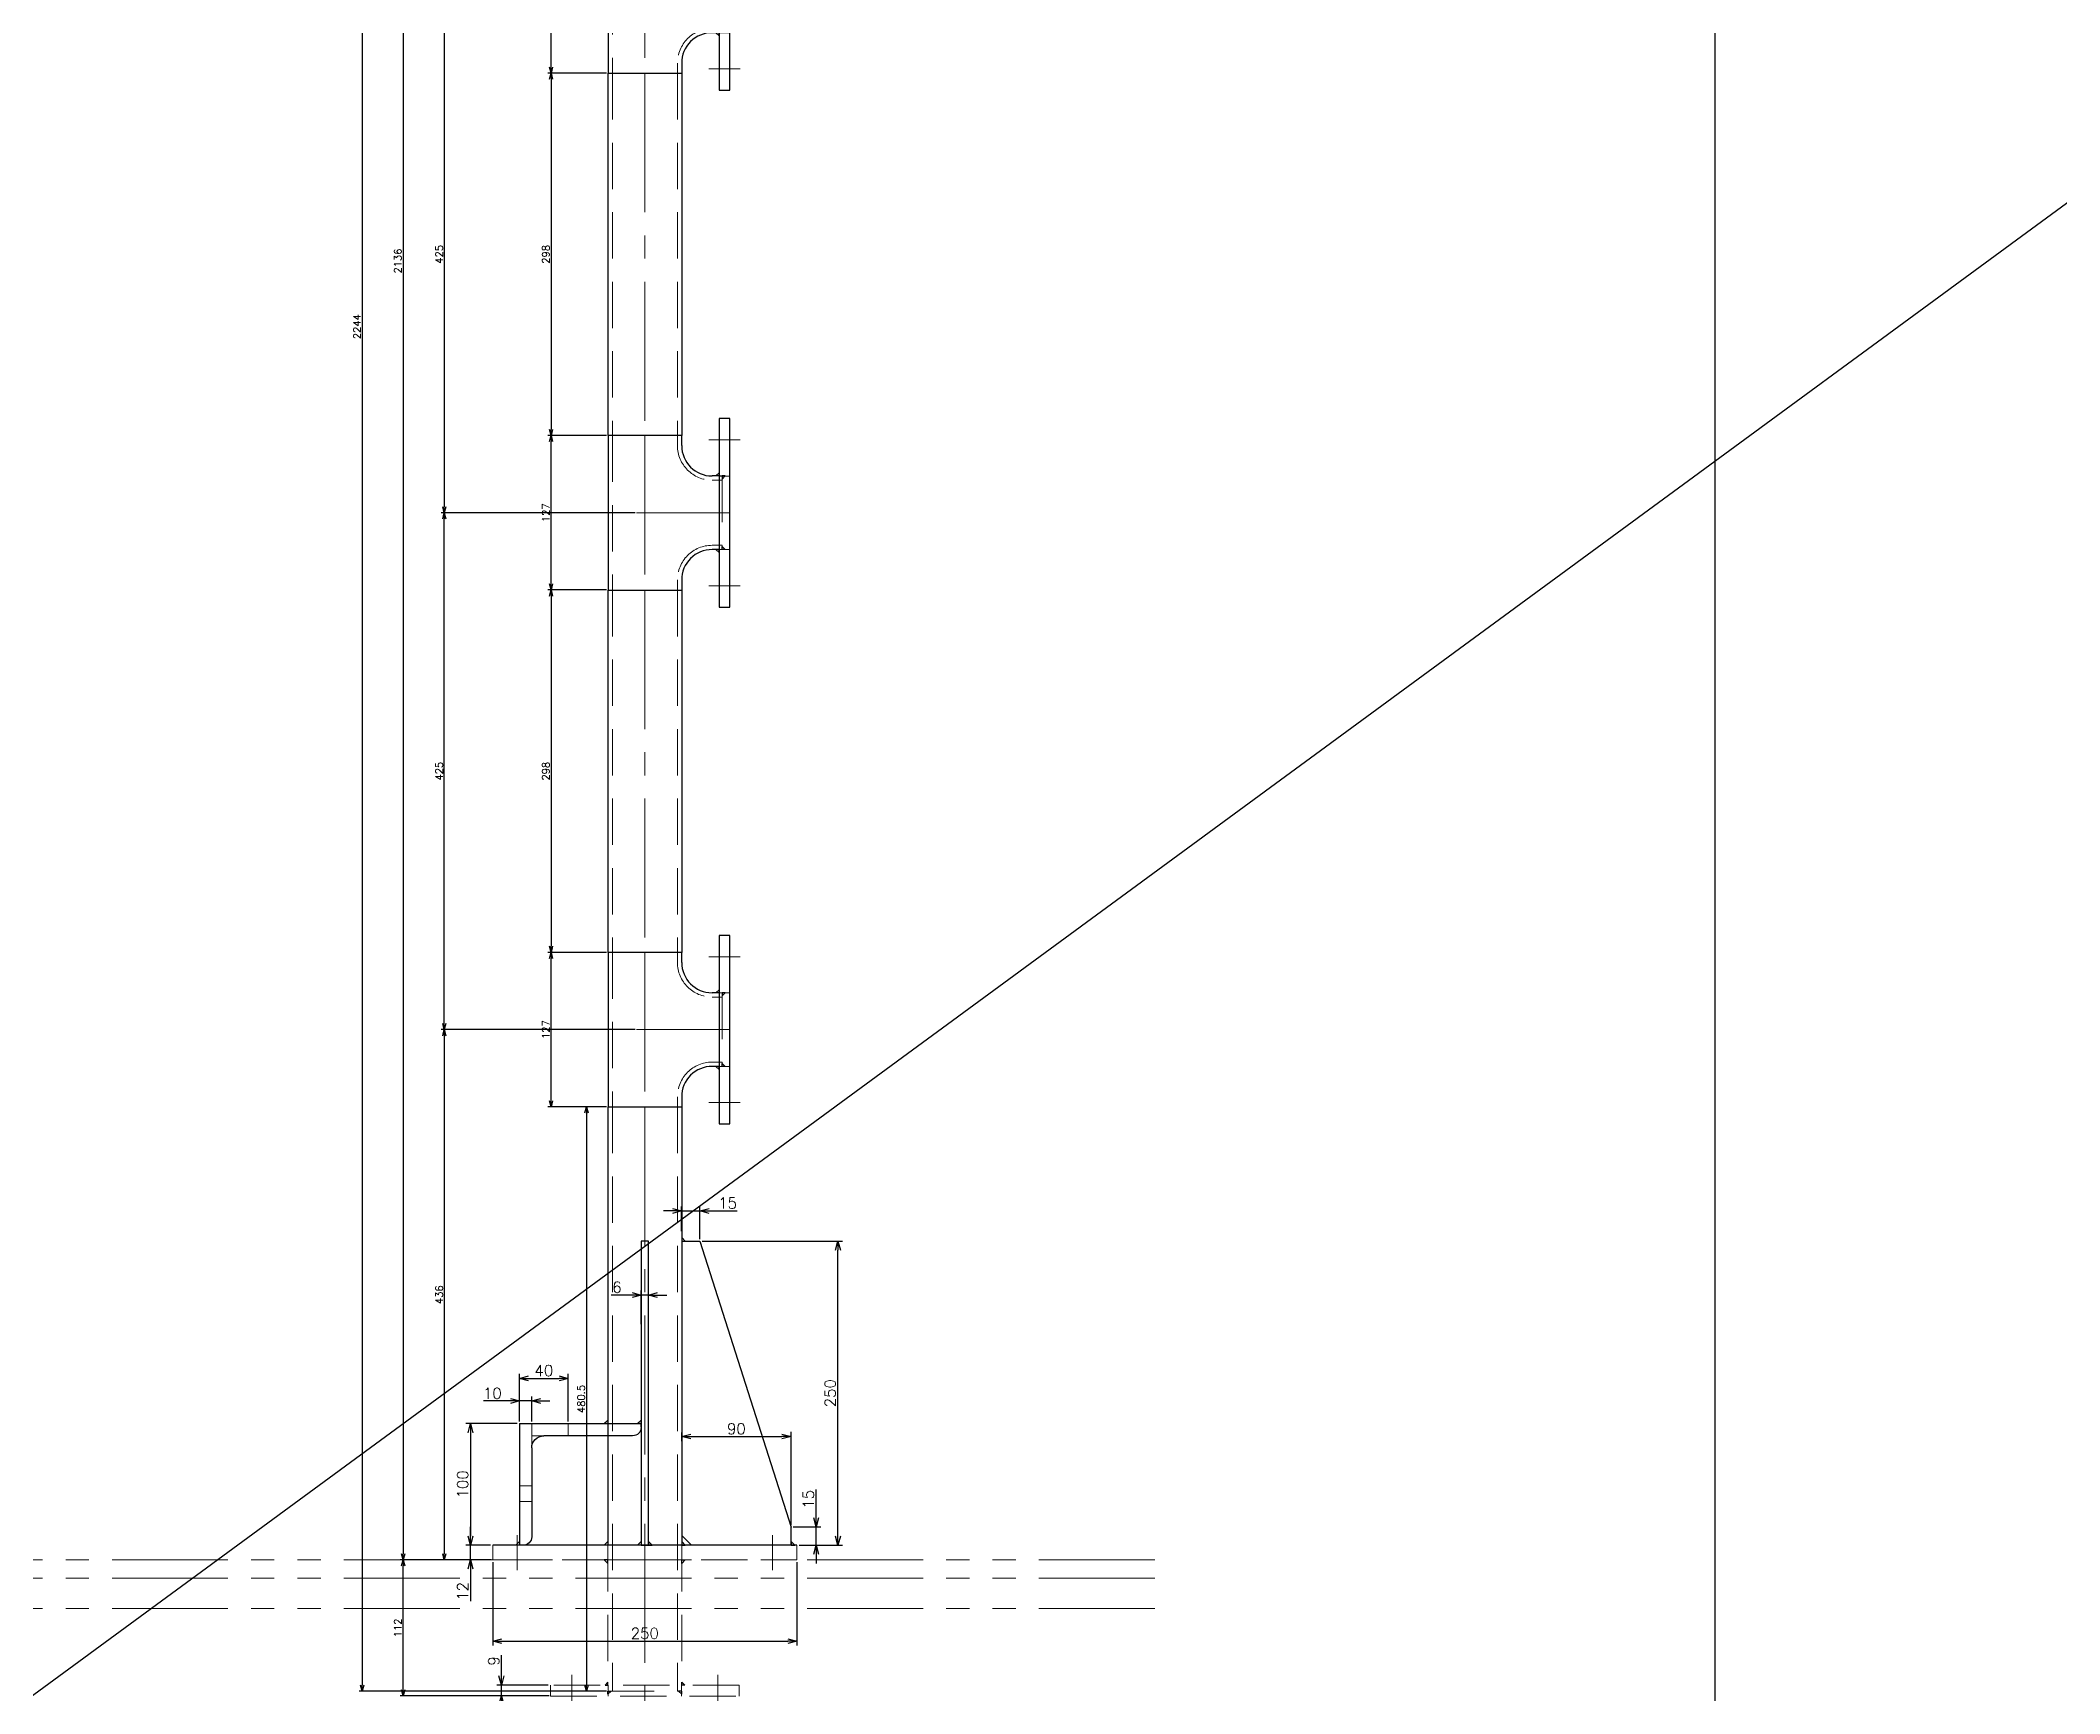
# Model space of a CAD drawing. Header units: millimetres. Extents: x -16130 to 36813, y -8099 to 27484.
# Drawn here: x 5919 to 7579, y 18462 to 19821 of the extents above; entities that cross this region are included whole.
import ezdxf

# ---------------------------------------------------------------- set-up
doc = ezdxf.new("R2010")
doc.units = ezdxf.units.MM
doc.header["$LTSCALE"] = 6
doc.header["$PDMODE"] = 99
doc.header["$PDSIZE"] = 1
for name, pattern in [('CENTER2', [28.575, 19.05, -3.175, 3.175, -3.175]), ('HIDDEN', [9.525, 6.35, -3.175]), ('PHANTOM2', [31.75, 15.875, -3.175, 3.175, -3.175, 3.175, -3.175])]:
    doc.linetypes.add(name, pattern=pattern)
for name, color, linetype, lineweight in [('04_HIDDEN', 2, 'HIDDEN', 13), ('05_CENTER', 4, 'CENTER2', 13), ('06_PHANTOM', 2, 'PHANTOM2', 13), ('08_DIM', 3, 'Continuous', 13)]:
    doc.layers.add(name, color=color, linetype=linetype, lineweight=lineweight)
doc.layers.add('10_DRAFT', color=8, linetype='Continuous', lineweight=0, plot=False)
doc.styles.add('KSS_TXT', font='txt.shx', dxfattribs={"bigfont": 'extfont2.shx'})
doc.dimstyles.new('KSS_DIM', dxfattribs={"dimtxt": 3, "dimasz": 2.5, "dimexe": 1.25, "dimexo": 0.625, "dimtad": 1, "dimdsep": 46, "dimtxsty": 'KSS_TXT', "dimblk": 'OPEN30', "dimcen": 0, "dimazin": 2, "dimtfac": 0.75, "dimtmove": 0, "dimatfit": 3, "dimldrblk": 'OPEN30', "dimfxl": 1, "dimtolj": 1, "dimarcsym": 0})

# ---------------------------------------------------------------- blocks, each defined once
blk = doc.blocks.new('A$C26503DA7_1_1')
at = {"color": 0}
for p, q in [((-93.8, 60), (-93.8, 55.3)), ((-33.3, 60), (-33.3, 55.3)), ((-127, 30.3), (-127, -30.2)), ((-118.8, 30.3), (-127, 30.3)), ((-8.3, 30.3), (0, 30.3)), ((0, -30.2), (0, 30.3)), ((-127, -30.2), (0, -30.2))]:
    blk.add_line(p, q, dxfattribs=at)
for centre, start, end in [((-118.8, 55.3), 270, 0), ((-8.3, 55.3), 180, 270)]:
    blk.add_arc(centre, 25, start, end, dxfattribs=at)
at = {"layer": '04_HIDDEN'}
for p, q in [((-93.8, 63.5), (-33.3, 63.5)), ((-90.3, 63.5), (-90.3, 55.3)), ((-36.8, 63.5), (-36.8, 55.3)), ((-118.8, 26.8), (-127, 26.8)), ((-8.3, 26.8), (0, 26.8)), ((-127, -26.7), (0, -26.7))]:
    blk.add_line(p, q, dxfattribs=at)
for centre, start, end in [((-118.8, 55.3), 270, 0), ((-8.3, 55.3), 180, 270)]:
    blk.add_arc(centre, 28.5, start, end, dxfattribs=at)
at = {"layer": '05_CENTER'}
for p, q in [((-63.5, 63.5), (-63.5, -6.8)), ((-127, 0), (0, 0))]:
    blk.add_line(p, q, dxfattribs=at)
at = {"layer": '10_DRAFT'}
for p, q in [((-93.8, 60), (-93.8, 63.5)), ((-33.3, 60), (-33.3, 63.5))]:
    blk.add_line(p, q, dxfattribs=at)
blk = doc.blocks.new('A$C321C7B51_1_1')
at = {"color": 0}
blk.add_lwpolyline([(10, 77.5), (1, 77.5), (1, -77.5), (10, -77.5)], close=True, dxfattribs=at)
at = {"layer": '04_HIDDEN'}
for p, q in [((10, 30.2), (1, 30.2)), ((10, -30.2), (1, -30.2))]:
    blk.add_line(p, q, dxfattribs=at)
at = {"layer": '05_CENTER'}
for p, q in [((-7.5, 60), (18.3, 60)), ((10, 0), (1, 0)), ((-7.5, -60), (18.3, -60))]:
    blk.add_line(p, q, dxfattribs=at)
blk = doc.blocks.new('A$C064419DC_1_1')
at = {"color": 0}
for p, q in [((0, 30.2), (0, -30.2)), ((-20.5, -50.8), (-81.1, -50.8))]:
    blk.add_line(p, q, dxfattribs=at)
for radius in [81, 20.5]:
    blk.add_arc((0, -50.8), radius, 90, 180, dxfattribs=at)
at = {"layer": '04_HIDDEN'}
for radius in [77.5, 24]:
    blk.add_arc((0, -50.8), radius, 90, 180, dxfattribs=at)
at = {"layer": '05_CENTER'}
blk.add_arc((0, -50.8), 50.8, 90, 180, dxfattribs=at)
blk = doc.blocks.new('A$C2B834F33_1_1')
at = {"color": 0}
for p, q in [((0, 0), (-100, 0)), ((-100, -3), (-100, 0)), ((0, 0), (0, -100)), ((-93, -10), (-20, -10)), ((-10, -20), (-10, -93)), ((-3, -100), (0, -100))]:
    blk.add_line(p, q, dxfattribs=at)
for centre, radius, start, end in [((-93, -3), 7, 180, 270), ((-20, -20), 10, 0, 90), ((-3, -93), 7, 180, 270)]:
    blk.add_arc(centre, radius, start, end, dxfattribs=at)
blk = doc.blocks.new('A$C73CF5400_1_1')
at = {"color": 0}
blk.add_lwpolyline([(-7, 0), (7, 0), (7, -20), (-7, -20)], close=True, dxfattribs=at)
at = {"layer": '04_HIDDEN'}
for p, q in [((-5.5, 3.7), (-5.5, 0.2)), ((-4.9, 0), (-4.9, -20)), ((-4.3, 0), (-4.3, -20)), ((4.3, 0), (4.3, -20)), ((4.9, 0), (4.9, -20)), ((5.5, 3.7), (5.5, 0.2))]:
    blk.add_line(p, q, dxfattribs=at)
at = {"layer": '05_CENTER'}
blk.add_line((0, -21.6), (0, 4.4), dxfattribs=at)
blk = doc.blocks.new('A$C211D4FE4_1_1')
for p, q in [((-19.2, 76.3), (-10, 76.3)), ((-10, 15.8), (-19.2, 15.8))]:
    blk.add_line(p, q)
at = {"color": 0}
for p, q in [((-100.3, -4.8), (-100.3, -315.5)), ((-39.7, -4.8), (-39.7, -315.5)), ((-100.3, -442.5), (-100.3, -740.5)), ((-39.7, -442.5), (-39.7, -740.5)), ((-100.3, -867.5), (-100.3, -1165.5)), ((-39.7, -867.5), (-39.7, -1165.5)), ((-100.3, -1292.5), (-100.3, -1590.5)), ((-39.7, -1292.5), (-39.7, -1590.5)), ((-100.3, -1717.5), (-100.3, -2078)), ((-39.7, -1717.5), (-39.7, -2078)), ((-39.7, -1828), (-24.7, -1828)), ((-24.7, -1828), (50.3, -2063)), ((-31.7, -2078), (-39.7, -2070)), ((50.3, -2078), (50.3, -2063)), ((55, -2078), (-195, -2078))]:
    blk.add_line(p, q, dxfattribs=at)
at = {"color": 3}
for points in [[(-9, 76.3), (-11.5, 76.3), (-11.5, 76.3), (-9, 78.8)], [(-6.5, 76.3), (-6.5, 73.8), (-6.5, 73.8), (-4, 76.3)], [(-6.5, 15.8), (-6.5, 18.3), (-6.5, 18.3), (-4, 15.8)], [(-9, 15.8), (-11.5, 15.8), (-11.5, 15.8), (-9, 13.3)], [(-9, -348.7), (-11.5, -348.7), (-11.5, -348.7), (-9, -346.2)], [(-6.5, -348.7), (-6.5, -351.2), (-6.5, -351.2), (-4, -348.7)], [(-9, -409.2), (-11.5, -409.2), (-11.5, -409.2), (-9, -411.7)], [(-6.5, -409.2), (-6.5, -406.7), (-6.5, -406.7), (-4, -409.2)], [(-9, -773.7), (-11.5, -773.7), (-11.5, -773.7), (-9, -771.2)], [(-6.5, -773.7), (-6.5, -776.2), (-6.5, -776.2), (-4, -773.7)], [(-9, -834.2), (-11.5, -834.2), (-11.5, -834.2), (-9, -836.7)], [(-6.5, -834.2), (-6.5, -831.7), (-6.5, -831.7), (-4, -834.2)], [(-9, -1198.7), (-11.5, -1198.7), (-11.5, -1198.7), (-9, -1196.2)], [(-6.5, -1198.7), (-6.5, -1201.2), (-6.5, -1201.2), (-4, -1198.7)], [(-9, -1259.2), (-11.5, -1259.2), (-11.5, -1259.2), (-9, -1261.7)], [(-6.5, -1259.2), (-6.5, -1256.7), (-6.5, -1256.7), (-4, -1259.2)], [(-9, -1623.7), (-11.5, -1623.7), (-11.5, -1623.7), (-9, -1621.2)], [(-6.5, -1623.7), (-6.5, -1626.2), (-6.5, -1626.2), (-4, -1623.7)], [(-9, -1684.2), (-11.5, -1684.2), (-11.5, -1684.2), (-9, -1686.7)], [(-6.5, -1684.2), (-6.5, -1681.7), (-6.5, -1681.7), (-4, -1684.2)], [(-39.7, -1828), (-36.7, -1828), (-36.7, -1828), (-39.7, -1825)], [(-100.3, -1978), (-103.3, -1978), (-103.3, -1978), (-100.3, -1975)], [(-73, -1978), (-76, -1978), (-76, -1978), (-73, -1975)], [(-173, -2078), (-176, -2078), (-176, -2078), (-173, -2075)], [(-100.3, -2078), (-103.3, -2078), (-103.3, -2078), (-100.3, -2075)], [(-73, -2078), (-76, -2078), (-76, -2078), (-73, -2075)], [(-67, -2078), (-64, -2078), (-64, -2078), (-67, -2075)], [(-39.7, -2078), (-36.7, -2078), (-36.7, -2078), (-39.7, -2075)], [(50.3, -2078), (53.3, -2078), (53.3, -2078), (50.3, -2075)], [(-100.3, -2090), (-103.3, -2090), (-103.3, -2090), (-100.3, -2093)], [(-39.7, -2090), (-36.7, -2090), (-36.7, -2090), (-39.7, -2093)], [(-100.3, -2193), (-100.3, -2190.5), (-100.3, -2190.5), (-102.7, -2193)], [(-39.7, -2193), (-39.7, -2190.5), (-39.7, -2190.5), (-37.2, -2193)], [(-100.3, -2198), (-97.7, -2198), (-97.7, -2198), (-100.3, -2200.5)], [(-39.7, -2198), (-42.2, -2198), (-42.2, -2198), (-39.7, -2200.5)]]:
    blk.add_lwpolyline(points, close=True, dxfattribs=at)
at = {"color": 0}
blk.add_lwpolyline([(-73, -2078), (-67, -2078), (-67, -1828), (-73, -1828)], close=True, dxfattribs=at)
at = {"color": 3}
for centre, start, end in [((-71.7, 55.5), 65.35, 100.3512), ((-79.5, 47.7), 169.6488, 204.65)]:
    blk.add_arc(centre, 2.61, start, end, dxfattribs=at)
at = {"layer": '04_HIDDEN'}
for p, q in [((-19.2, 72.8), (-6.5, 72.8)), ((-6.5, 76.3), (-6.5, 15.8)), ((-19.2, 19.3), (-6.5, 19.3)), ((-96.7, -4.8), (-96.7, -315.5)), ((-43.2, -4.8), (-43.2, -315.5)), ((-96.7, -442.5), (-96.7, -740.5)), ((-43.2, -442.5), (-43.2, -740.5)), ((-96.7, -867.5), (-96.7, -1165.5)), ((-43.2, -867.5), (-43.2, -1165.5)), ((-96.7, -1292.5), (-96.7, -1590.5)), ((-43.2, -1292.5), (-43.2, -1590.5)), ((-96.7, -1717.5), (-96.7, -2198)), ((-43.2, -1717.5), (-43.2, -2198)), ((-163, -1978), (-163, -1998)), ((-153, -1988), (-163, -1988)), ((-133, -1978), (-133, -1988)), ((-173, -2042), (-163, -2042)), ((-195, -2078), (-195, -2090)), ((-195, -2090), (55, -2090)), ((-100.3, -2078), (-100.3, -2192)), ((-39.7, -2078), (-39.7, -2192)), ((55, -2090), (55, -2078)), ((-100.3, -2198), (-39.7, -2198))]:
    blk.add_line(p, q, dxfattribs=at)
at = {"layer": '05_CENTER'}
for p, q in [((-19.2, 46), (-6.5, 46)), ((-70, -4.8), (-70, -315.5)), ((-70, -442.5), (-70, -740.5)), ((-70, -867.5), (-70, -1165.5)), ((-70, -1292.5), (-70, -1590.5)), ((-70, -1717.5), (-70, -2216.3)), ((-175, -2098.5), (-175, -2069.7)), ((35, -2098.5), (35, -2069.7)), ((-70, -2078), (-70, -2090))]:
    blk.add_line(p, q, dxfattribs=at)
at = {"layer": '10_DRAFT'}
blk.add_line((-173, -2029), (-163, -2029), dxfattribs=at)
for name, p in [('A$C321C7B51_1_1', (-10, 46)), ('A$C064419DC_1_1', (-19.2, 46)), ('A$C321C7B51_1_1', (-10, -379)), ('A$C321C7B51_1_1', (-10, -804)), ('A$C321C7B51_1_1', (-10, -1229)), ('A$C321C7B51_1_1', (-10, -1654))]:
    blk.add_blockref(name, p)
for name, p, rotation in [('A$C73CF5400_1_1', (-76.5, 52.5), 225), ('A$C26503DA7_1_1', (-70, -442.5), 270), ('A$C26503DA7_1_1', (-70, -867.5), 270), ('A$C26503DA7_1_1', (-70, -1292.5), 270), ('A$C26503DA7_1_1', (-70, -1717.5), 270)]:
    blk.add_blockref(name, p, dxfattribs=dict(rotation=rotation))
at = {"xscale": -1}
blk.add_blockref('A$C2B834F33_1_1', (-173, -1978), dxfattribs=at)
at = {"layer": '04_HIDDEN', "rotation": 270}
blk.add_blockref('A$C321C7B51_1_1', (-70, -2192), dxfattribs=at)
blk = doc.blocks.new('_Open30')
at = {"color": 0, "linetype": 'ByBlock', "lineweight": -2}
for p, q in [((-1, 0.27), (0, 0)), ((0, 0), (-1, -0.27)), ((0, 0), (-1, 0))]:
    blk.add_line(p, q, dxfattribs=at)
blk = doc.blocks.new('*D1145')
at = {"layer": '08_DIM', "color": 0, "lineweight": -2, "transparency": 16777216}
for p, q in [((6407.5, 19857.7), (6248.2, 19857.7)), ((6250.7, 19852.7), (6250.7, 19437.7)), ((6407.5, 19432.7), (6248.2, 19432.7))]:
    blk.add_line(p, q, dxfattribs=at)
at = {"layer": 'Defpoints', "color": 0, "transparency": 16777216}
for p in [(6408.7, 19857.7), (6250.7, 19432.7), (6408.7, 19432.7)]:
    blk.add_point(p, dxfattribs=at)
at = {"layer": '08_DIM', "color": 0, "lineweight": -2, "transparency": 16777216, "xscale": 5, "yscale": 5, "zscale": 5}
for p, rotation in [((6250.7, 19857.7), 90), ((6250.7, 19432.7), 270)]:
    blk.add_blockref('_Open30', p, dxfattribs=dict(at, rotation=rotation))
at = {"layer": '08_DIM', "color": 0, "transparency": 16777216, "insert": (6246.5, 19645.2), "char_height": 6, "attachment_point": 5, "rotation": 90, "style": 'KSS_TXT'}
blk.add_mtext('\\A1;425', dxfattribs=at)
blk = doc.blocks.new('*D1146')
at = {"layer": '08_DIM', "color": 0, "lineweight": -2, "transparency": 16777216}
for p, q in [((6407.5, 19007.7), (6248.2, 19007.7)), ((6250.7, 19002.7), (6250.7, 18576.7)), ((6256.1, 18571.7), (6248.2, 18571.7))]:
    blk.add_line(p, q, dxfattribs=at)
at = {"layer": 'Defpoints', "color": 0, "transparency": 16777216}
for p in [(6408.7, 19007.7), (6250.7, 18571.7), (6257.4, 18571.7)]:
    blk.add_point(p, dxfattribs=at)
at = {"layer": '08_DIM', "color": 0, "lineweight": -2, "transparency": 16777216, "xscale": 5, "yscale": 5, "zscale": 5}
for p, rotation in [((6250.7, 19007.7), 90), ((6250.7, 18571.7), 270)]:
    blk.add_blockref('_Open30', p, dxfattribs=dict(at, rotation=rotation))
at = {"layer": '08_DIM', "color": 0, "transparency": 16777216, "insert": (6246.5, 18789.7), "char_height": 6, "attachment_point": 5, "rotation": 90, "style": 'KSS_TXT'}
blk.add_mtext('\\A1;436', dxfattribs=at)
blk = doc.blocks.new('*D1147')
at = {"layer": '08_DIM', "color": 0, "lineweight": -2, "transparency": 16777216}
for p, q in [((6407.5, 19432.7), (6248.2, 19432.7)), ((6250.7, 19012.7), (6250.7, 19427.7)), ((6407.5, 19007.7), (6248.2, 19007.7))]:
    blk.add_line(p, q, dxfattribs=at)
at = {"layer": 'Defpoints', "color": 0, "transparency": 16777216}
for p in [(6250.7, 19432.7), (6408.7, 19432.7), (6408.7, 19007.7)]:
    blk.add_point(p, dxfattribs=at)
at = {"layer": '08_DIM', "color": 0, "lineweight": -2, "transparency": 16777216, "xscale": 5, "yscale": 5, "zscale": 5}
for p, rotation in [((6250.7, 19432.7), 90), ((6250.7, 19007.7), 270)]:
    blk.add_blockref('_Open30', p, dxfattribs=dict(at, rotation=rotation))
at = {"layer": '08_DIM', "color": 0, "transparency": 16777216, "insert": (6246.5, 19220.2), "char_height": 6, "attachment_point": 5, "rotation": 90, "style": 'KSS_TXT'}
blk.add_mtext('\\A1;425', dxfattribs=at)
blk = doc.blocks.new('*D1542')
at = {"layer": '08_DIM', "color": 0, "lineweight": -2, "transparency": 16777216}
for p, q in [((6465.1, 20707.7), (6214.3, 20707.7)), ((6216.8, 20702.7), (6216.8, 18576.7)), ((6256.1, 18571.7), (6214.3, 18571.7))]:
    blk.add_line(p, q, dxfattribs=at)
at = {"layer": 'Defpoints', "color": 0, "transparency": 16777216}
for p in [(6466.3, 20707.7), (6216.8, 18571.7), (6257.4, 18571.7)]:
    blk.add_point(p, dxfattribs=at)
at = {"layer": '08_DIM', "color": 0, "lineweight": -2, "transparency": 16777216, "xscale": 5, "yscale": 5, "zscale": 5}
for p, rotation in [((6216.8, 20707.7), 90), ((6216.8, 18571.7), 270)]:
    blk.add_blockref('_Open30', p, dxfattribs=dict(at, rotation=rotation))
at = {"layer": '08_DIM', "color": 0, "transparency": 16777216, "insert": (6212.5, 19639.7), "char_height": 6, "attachment_point": 5, "rotation": 90, "style": 'KSS_TXT'}
blk.add_mtext('\\A1;2136', dxfattribs=at)
blk = doc.blocks.new('*D1889')
at = {"layer": '08_DIM', "color": 0, "lineweight": -2, "transparency": 16777216}
for p, q in [((6289.3, 18571.7), (6214.3, 18571.7)), ((6216.8, 18464.7), (6216.8, 18566.7)), ((6336.8, 18459.7), (6214.3, 18459.7))]:
    blk.add_line(p, q, dxfattribs=at)
at = {"layer": 'Defpoints', "color": 0, "transparency": 16777216}
for p in [(6216.8, 18571.7), (6290.5, 18571.7), (6338, 18459.7)]:
    blk.add_point(p, dxfattribs=at)
at = {"layer": '08_DIM', "color": 0, "lineweight": -2, "transparency": 16777216, "xscale": 5, "yscale": 5, "zscale": 5}
for p, rotation in [((6216.8, 18571.7), 90), ((6216.8, 18459.7), 270)]:
    blk.add_blockref('_Open30', p, dxfattribs=dict(at, rotation=rotation))
at = {"layer": '08_DIM', "color": 0, "transparency": 16777216, "insert": (6212.5, 18515.7), "char_height": 6, "attachment_point": 5, "rotation": 90, "style": 'KSS_TXT'}
blk.add_mtext('\\A1;112', dxfattribs=at)
blk = doc.blocks.new('*D1954')
at = {"layer": '08_DIM', "color": 0, "lineweight": -2, "transparency": 16777216}
for p, q in [((6384, 19921.2), (6335.9, 19921.2)), ((6338.4, 19799.2), (6338.4, 19916.2)), ((6384, 19794.2), (6335.9, 19794.2))]:
    blk.add_line(p, q, dxfattribs=at)
at = {"layer": 'Defpoints', "color": 0, "transparency": 16777216}
for p in [(6338.4, 19921.2), (6385.3, 19921.2), (6385.3, 19794.2)]:
    blk.add_point(p, dxfattribs=at)
at = {"layer": '08_DIM', "color": 0, "lineweight": -2, "transparency": 16777216, "xscale": 5, "yscale": 5, "zscale": 5}
for p, rotation in [((6338.4, 19921.2), 90), ((6338.4, 19794.2), 270)]:
    blk.add_blockref('_Open30', p, dxfattribs=dict(at, rotation=rotation))
at = {"layer": '08_DIM', "color": 0, "transparency": 16777216, "insert": (6334.2, 19857.7), "char_height": 6, "attachment_point": 5, "rotation": 90, "style": 'KSS_TXT'}
blk.add_mtext('\\A1;127', dxfattribs=at)
blk = doc.blocks.new('*D1955')
at = {"layer": '08_DIM', "color": 0, "lineweight": -2, "transparency": 16777216}
for p, q in [((6384, 19794.2), (6335.9, 19794.2)), ((6338.4, 19789.2), (6338.4, 19501.2)), ((6384, 19496.2), (6335.9, 19496.2))]:
    blk.add_line(p, q, dxfattribs=at)
at = {"layer": 'Defpoints', "color": 0, "transparency": 16777216}
for p in [(6385.3, 19794.2), (6338.4, 19496.2), (6385.3, 19496.2)]:
    blk.add_point(p, dxfattribs=at)
at = {"layer": '08_DIM', "color": 0, "lineweight": -2, "transparency": 16777216, "xscale": 5, "yscale": 5, "zscale": 5}
for p, rotation in [((6338.4, 19794.2), 90), ((6338.4, 19496.2), 270)]:
    blk.add_blockref('_Open30', p, dxfattribs=dict(at, rotation=rotation))
at = {"layer": '08_DIM', "color": 0, "transparency": 16777216, "insert": (6334.2, 19645.2), "char_height": 6, "attachment_point": 5, "rotation": 90, "style": 'KSS_TXT'}
blk.add_mtext('\\A1;298', dxfattribs=at)
blk = doc.blocks.new('*D1956')
at = {"layer": '08_DIM', "color": 0, "lineweight": -2, "transparency": 16777216}
for p, q in [((6384, 19496.2), (6335.9, 19496.2)), ((6338.4, 19374.2), (6338.4, 19491.2)), ((6384, 19369.2), (6335.9, 19369.2))]:
    blk.add_line(p, q, dxfattribs=at)
at = {"layer": 'Defpoints', "color": 0, "transparency": 16777216}
for p in [(6338.4, 19496.2), (6385.3, 19496.2), (6385.3, 19369.2)]:
    blk.add_point(p, dxfattribs=at)
at = {"layer": '08_DIM', "color": 0, "lineweight": -2, "transparency": 16777216, "xscale": 5, "yscale": 5, "zscale": 5}
for p, rotation in [((6338.4, 19496.2), 90), ((6338.4, 19369.2), 270)]:
    blk.add_blockref('_Open30', p, dxfattribs=dict(at, rotation=rotation))
at = {"layer": '08_DIM', "color": 0, "transparency": 16777216, "insert": (6334.2, 19432.7), "char_height": 6, "attachment_point": 5, "rotation": 90, "style": 'KSS_TXT'}
blk.add_mtext('\\A1;127', dxfattribs=at)
blk = doc.blocks.new('*D1957')
at = {"layer": '08_DIM', "color": 0, "lineweight": -2, "transparency": 16777216}
for p, q in [((6384, 19369.2), (6335.9, 19369.2)), ((6338.4, 19364.2), (6338.4, 19076.2)), ((6384, 19071.2), (6335.9, 19071.2))]:
    blk.add_line(p, q, dxfattribs=at)
at = {"layer": 'Defpoints', "color": 0, "transparency": 16777216}
for p in [(6385.3, 19369.2), (6338.4, 19071.2), (6385.3, 19071.2)]:
    blk.add_point(p, dxfattribs=at)
at = {"layer": '08_DIM', "color": 0, "lineweight": -2, "transparency": 16777216, "xscale": 5, "yscale": 5, "zscale": 5}
for p, rotation in [((6338.4, 19369.2), 90), ((6338.4, 19071.2), 270)]:
    blk.add_blockref('_Open30', p, dxfattribs=dict(at, rotation=rotation))
at = {"layer": '08_DIM', "color": 0, "transparency": 16777216, "insert": (6334.2, 19220.2), "char_height": 6, "attachment_point": 5, "rotation": 90, "style": 'KSS_TXT'}
blk.add_mtext('\\A1;298', dxfattribs=at)
blk = doc.blocks.new('*D1958')
at = {"layer": '08_DIM', "color": 0, "lineweight": -2, "transparency": 16777216}
for p, q in [((6384, 19071.2), (6335.9, 19071.2)), ((6338.4, 18949.2), (6338.4, 19066.2)), ((6384, 18944.2), (6335.9, 18944.2))]:
    blk.add_line(p, q, dxfattribs=at)
at = {"layer": 'Defpoints', "color": 0, "transparency": 16777216}
for p in [(6338.4, 19071.2), (6385.3, 19071.2), (6385.3, 18944.2)]:
    blk.add_point(p, dxfattribs=at)
at = {"layer": '08_DIM', "color": 0, "lineweight": -2, "transparency": 16777216, "xscale": 5, "yscale": 5, "zscale": 5}
for p, rotation in [((6338.4, 19071.2), 90), ((6338.4, 18944.2), 270)]:
    blk.add_blockref('_Open30', p, dxfattribs=dict(at, rotation=rotation))
at = {"layer": '08_DIM', "color": 0, "transparency": 16777216, "insert": (6334.2, 19007.7), "char_height": 6, "attachment_point": 5, "rotation": 90, "style": 'KSS_TXT'}
blk.add_mtext('\\A1;127', dxfattribs=at)
blk = doc.blocks.new('*D1959')
at = {"layer": '08_DIM', "color": 0, "lineweight": -2, "transparency": 16777216}
for p, q in [((6384, 18944.2), (6365, 18944.2)), ((6367.5, 18939.2), (6367.5, 18468.7)), ((6384, 18463.7), (6365, 18463.7))]:
    blk.add_line(p, q, dxfattribs=at)
at = {"layer": 'Defpoints', "color": 0, "transparency": 16777216}
for p in [(6385.3, 18944.2), (6367.5, 18463.7), (6385.3, 18463.7)]:
    blk.add_point(p, dxfattribs=at)
at = {"layer": '08_DIM', "color": 0, "lineweight": -2, "transparency": 16777216, "xscale": 5, "yscale": 5, "zscale": 5}
for p, rotation in [((6367.5, 18944.2), 90), ((6367.5, 18463.7), 270)]:
    blk.add_blockref('_Open30', p, dxfattribs=dict(at, rotation=rotation))
at = {"layer": '08_DIM', "color": 0, "transparency": 16777216, "insert": (6363.2, 18703.9), "char_height": 6, "attachment_point": 5, "rotation": 90, "style": 'KSS_TXT'}
blk.add_mtext('\\A1;480.5', dxfattribs=at)
blk = doc.blocks.new('*D2081')
at = {"layer": '08_DIM', "color": 0, "lineweight": -2, "transparency": 16777216}
for p, q in [((6412.5, 18765.5), (6412.5, 18793.2)), ((6418.5, 18765.5), (6418.5, 18793.2)), ((6405, 18789.4), (6387.8, 18789.4)), ((6418.5, 18789.4), (6412.5, 18789.4)), ((6426, 18789.4), (6433.5, 18789.4))]:
    blk.add_line(p, q, dxfattribs=at)
at = {"layer": 'Defpoints', "color": 0, "transparency": 16777216}
for p in [(6412.5, 18789.4), (6412.5, 18763.7), (6418.5, 18763.7)]:
    blk.add_point(p, dxfattribs=at)
at = {"layer": '08_DIM', "color": 0, "lineweight": -2, "transparency": 16777216, "xscale": 7.5, "yscale": 7.5, "zscale": 7.5}
blk.add_blockref('_Open30', (6412.5, 18789.4), dxfattribs=at)
at = {"layer": '08_DIM', "color": 0, "lineweight": -2, "transparency": 16777216, "xscale": 7.5, "yscale": 7.5, "zscale": 7.5, "rotation": 180}
blk.add_blockref('_Open30', (6418.5, 18789.4), dxfattribs=at)
at = {"layer": '08_DIM', "color": 0, "transparency": 16777216, "insert": (6392.6, 18795.8), "char_height": 9, "attachment_point": 5, "style": 'KSS_TXT'}
blk.add_mtext('\\A1;6', dxfattribs=at)
blk = doc.blocks.new('*D2082')
at = {"layer": '08_DIM', "color": 0, "lineweight": -2, "transparency": 16777216}
for p, q in [((6438.3, 18858.6), (6430.8, 18858.6)), ((6445.8, 18842), (6445.8, 18862.3)), ((6445.8, 18858.6), (6460.8, 18858.6)), ((6460.8, 18835.5), (6460.8, 18862.3)), ((6468.3, 18858.6), (6491.5, 18858.6))]:
    blk.add_line(p, q, dxfattribs=at)
at = {"layer": 'Defpoints', "color": 0, "transparency": 16777216}
for p in [(6460.8, 18858.6), (6445.8, 18840.1), (6460.8, 18833.7)]:
    blk.add_point(p, dxfattribs=at)
at = {"layer": '08_DIM', "color": 0, "lineweight": -2, "transparency": 16777216, "xscale": 7.5, "yscale": 7.5, "zscale": 7.5}
blk.add_blockref('_Open30', (6445.8, 18858.6), dxfattribs=at)
at = {"layer": '08_DIM', "color": 0, "lineweight": -2, "transparency": 16777216, "xscale": 7.5, "yscale": 7.5, "zscale": 7.5, "rotation": 180}
blk.add_blockref('_Open30', (6460.8, 18858.6), dxfattribs=at)
at = {"layer": '08_DIM', "color": 0, "transparency": 16777216, "insert": (6483.6, 18865), "char_height": 9, "attachment_point": 5, "style": 'KSS_TXT'}
blk.add_mtext('\\A1;15', dxfattribs=at)
blk = doc.blocks.new('*D2083')
at = {"layer": '08_DIM', "color": 0, "lineweight": -2, "transparency": 16777216}
for p, q in [((6445.8, 18676.5), (6445.8, 18669.3)), ((6535.8, 18600.5), (6535.8, 18676.8)), ((6453.3, 18673.1), (6528.3, 18673.1))]:
    blk.add_line(p, q, dxfattribs=at)
at = {"layer": 'Defpoints', "color": 0, "transparency": 16777216}
for p in [(6445.8, 18678.4), (6535.8, 18673.1), (6535.8, 18598.7)]:
    blk.add_point(p, dxfattribs=at)
at = {"layer": '08_DIM', "color": 0, "lineweight": -2, "transparency": 16777216, "xscale": 7.5, "yscale": 7.5, "zscale": 7.5, "rotation": 180}
blk.add_blockref('_Open30', (6445.8, 18673.1), dxfattribs=at)
at = {"layer": '08_DIM', "color": 0, "lineweight": -2, "transparency": 16777216, "xscale": 7.5, "yscale": 7.5, "zscale": 7.5}
blk.add_blockref('_Open30', (6535.8, 18673.1), dxfattribs=at)
at = {"layer": '08_DIM', "color": 0, "transparency": 16777216, "insert": (6490.8, 18679.4), "char_height": 9, "attachment_point": 5, "style": 'KSS_TXT'}
blk.add_mtext('\\A1;90', dxfattribs=at)
blk = doc.blocks.new('*D2084')
at = {"layer": '08_DIM', "color": 0, "lineweight": -2, "transparency": 16777216}
for p, q in [((6290.5, 18569.8), (6290.5, 18501.1)), ((6540.5, 18569.8), (6540.5, 18501.1)), ((6298, 18504.8), (6533, 18504.8))]:
    blk.add_line(p, q, dxfattribs=at)
at = {"layer": 'Defpoints', "color": 0, "transparency": 16777216}
for p in [(6290.5, 18571.7), (6540.5, 18571.7), (6540.5, 18504.8)]:
    blk.add_point(p, dxfattribs=at)
at = {"layer": '08_DIM', "color": 0, "lineweight": -2, "transparency": 16777216, "xscale": 7.5, "yscale": 7.5, "zscale": 7.5, "rotation": 180}
blk.add_blockref('_Open30', (6290.5, 18504.8), dxfattribs=at)
at = {"layer": '08_DIM', "color": 0, "lineweight": -2, "transparency": 16777216, "xscale": 7.5, "yscale": 7.5, "zscale": 7.5}
blk.add_blockref('_Open30', (6540.5, 18504.8), dxfattribs=at)
at = {"layer": '08_DIM', "color": 0, "transparency": 16777216, "insert": (6415.5, 18511.2), "char_height": 9, "attachment_point": 5, "style": 'KSS_TXT'}
blk.add_mtext('\\A1;250', dxfattribs=at)
blk = doc.blocks.new('*D2085')
at = {"layer": '08_DIM', "color": 0, "lineweight": -2, "transparency": 16777216}
for p, q in [((6272.2, 18591.2), (6272.2, 18598.7)), ((6288.6, 18583.7), (6268.4, 18583.7)), ((6272.2, 18571.7), (6272.2, 18583.7)), ((6288.6, 18571.7), (6268.4, 18571.7)), ((6272.2, 18571.7), (6272.2, 18537.8)), ((6272.2, 18564.2), (6272.2, 18556.7))]:
    blk.add_line(p, q, dxfattribs=at)
at = {"layer": 'Defpoints', "color": 0, "transparency": 16777216}
for p in [(6272.2, 18583.7), (6290.5, 18583.7), (6290.5, 18571.7)]:
    blk.add_point(p, dxfattribs=at)
at = {"layer": '08_DIM', "color": 0, "lineweight": -2, "transparency": 16777216, "xscale": 7.5, "yscale": 7.5, "zscale": 7.5}
for p, rotation in [((6272.2, 18583.7), 270), ((6272.2, 18571.7), 90)]:
    blk.add_blockref('_Open30', p, dxfattribs=dict(at, rotation=rotation))
at = {"layer": '08_DIM', "color": 0, "transparency": 16777216, "insert": (6265.8, 18545.7), "char_height": 9, "attachment_point": 5, "rotation": 90, "style": 'KSS_TXT'}
blk.add_mtext('\\A1;12', dxfattribs=at)
blk = doc.blocks.new('*D2086')
at = {"layer": '08_DIM', "color": 0, "lineweight": -2, "transparency": 16777216}
for p, q in [((6297.6, 18476.2), (6297.6, 18493.4)), ((6336.1, 18468.7), (6293.9, 18468.7)), ((6336.1, 18459.7), (6293.9, 18459.7)), ((6297.6, 18459.7), (6297.6, 18468.7)), ((6297.6, 18452.2), (6297.6, 18444.7))]:
    blk.add_line(p, q, dxfattribs=at)
at = {"layer": 'Defpoints', "color": 0, "transparency": 16777216}
for p in [(6297.6, 18468.7), (6338, 18468.7), (6338, 18459.7)]:
    blk.add_point(p, dxfattribs=at)
at = {"layer": '08_DIM', "color": 0, "lineweight": -2, "transparency": 16777216, "xscale": 7.5, "yscale": 7.5, "zscale": 7.5}
for p, rotation in [((6297.6, 18468.7), 270), ((6297.6, 18459.7), 90)]:
    blk.add_blockref('_Open30', p, dxfattribs=dict(at, rotation=rotation))
at = {"layer": '08_DIM', "color": 0, "transparency": 16777216, "insert": (6291.3, 18488.5), "char_height": 9, "attachment_point": 5, "rotation": 90, "style": 'KSS_TXT'}
blk.add_mtext('\\A1;9', dxfattribs=at)
blk = doc.blocks.new('*D2087')
at = {"layer": '08_DIM', "color": 0, "lineweight": -2, "transparency": 16777216}
for p, q in [((6556.4, 18606.2), (6556.4, 18629.4)), ((6537.6, 18598.7), (6560.2, 18598.7)), ((6556.4, 18583.7), (6556.4, 18598.7)), ((6542.4, 18583.7), (6560.2, 18583.7)), ((6556.4, 18576.2), (6556.4, 18568.7))]:
    blk.add_line(p, q, dxfattribs=at)
at = {"layer": 'Defpoints', "color": 0, "transparency": 16777216}
for p in [(6535.8, 18598.7), (6556.4, 18598.7), (6540.5, 18583.7)]:
    blk.add_point(p, dxfattribs=at)
at = {"layer": '08_DIM', "color": 0, "lineweight": -2, "transparency": 16777216, "xscale": 7.5, "yscale": 7.5, "zscale": 7.5}
for p, rotation in [((6556.4, 18598.7), 270), ((6556.4, 18583.7), 90)]:
    blk.add_blockref('_Open30', p, dxfattribs=dict(at, rotation=rotation))
at = {"layer": '08_DIM', "color": 0, "transparency": 16777216, "insert": (6550, 18621.5), "char_height": 9, "attachment_point": 5, "rotation": 90, "style": 'KSS_TXT'}
blk.add_mtext('\\A1;15', dxfattribs=at)
blk = doc.blocks.new('*D2088')
at = {"layer": '08_DIM', "color": 0, "lineweight": -2, "transparency": 16777216}
for p, q in [((6462.6, 18833.7), (6578.1, 18833.7)), ((6574.3, 18591.2), (6574.3, 18826.2)), ((6542.4, 18583.7), (6578.1, 18583.7))]:
    blk.add_line(p, q, dxfattribs=at)
at = {"layer": 'Defpoints', "color": 0, "transparency": 16777216}
for p in [(6460.8, 18833.7), (6574.3, 18833.7), (6540.5, 18583.7)]:
    blk.add_point(p, dxfattribs=at)
at = {"layer": '08_DIM', "color": 0, "lineweight": -2, "transparency": 16777216, "xscale": 7.5, "yscale": 7.5, "zscale": 7.5}
for p, rotation in [((6574.3, 18833.7), 90), ((6574.3, 18583.7), 270)]:
    blk.add_blockref('_Open30', p, dxfattribs=dict(at, rotation=rotation))
at = {"layer": '08_DIM', "color": 0, "transparency": 16777216, "insert": (6567.9, 18708.7), "char_height": 9, "attachment_point": 5, "rotation": 90, "style": 'KSS_TXT'}
blk.add_mtext('\\A1;250', dxfattribs=at)
blk = doc.blocks.new('*D2089')
at = {"layer": '08_DIM', "color": 0, "lineweight": -2, "transparency": 16777216}
for p, q in [((6310.6, 18683.7), (6268.4, 18683.7)), ((6272.2, 18676.2), (6272.2, 18591.2)), ((6288.6, 18583.7), (6268.4, 18583.7))]:
    blk.add_line(p, q, dxfattribs=at)
at = {"layer": 'Defpoints', "color": 0, "transparency": 16777216}
for p in [(6312.5, 18683.7), (6272.2, 18583.7), (6290.5, 18583.7)]:
    blk.add_point(p, dxfattribs=at)
at = {"layer": '08_DIM', "color": 0, "lineweight": -2, "transparency": 16777216, "xscale": 7.5, "yscale": 7.5, "zscale": 7.5}
for p, rotation in [((6272.2, 18683.7), 90), ((6272.2, 18583.7), 270)]:
    blk.add_blockref('_Open30', p, dxfattribs=dict(at, rotation=rotation))
at = {"layer": '08_DIM', "color": 0, "transparency": 16777216, "insert": (6265.8, 18633.7), "char_height": 9, "attachment_point": 5, "rotation": 90, "style": 'KSS_TXT'}
blk.add_mtext('\\A1;100', dxfattribs=at)
blk = doc.blocks.new('*D2130')
at = {"layer": '08_DIM', "color": 0, "lineweight": -2, "transparency": 16777216}
for p, q in [((6305, 18702.3), (6282.9, 18702.3)), ((6312.5, 18685.5), (6312.5, 18706)), ((6322.5, 18702.3), (6312.5, 18702.3)), ((6322.5, 18685.5), (6322.5, 18706)), ((6330, 18702.3), (6337.5, 18702.3))]:
    blk.add_line(p, q, dxfattribs=at)
at = {"layer": 'Defpoints', "color": 0, "transparency": 16777216}
for p in [(6312.5, 18702.3), (6312.5, 18683.7), (6322.5, 18683.7)]:
    blk.add_point(p, dxfattribs=at)
at = {"layer": '08_DIM', "color": 0, "lineweight": -2, "transparency": 16777216, "xscale": 7.5, "yscale": 7.5, "zscale": 7.5}
blk.add_blockref('_Open30', (6312.5, 18702.3), dxfattribs=at)
at = {"layer": '08_DIM', "color": 0, "lineweight": -2, "transparency": 16777216, "xscale": 7.5, "yscale": 7.5, "zscale": 7.5, "rotation": 180}
blk.add_blockref('_Open30', (6322.5, 18702.3), dxfattribs=at)
at = {"layer": '08_DIM', "color": 0, "transparency": 16777216, "insert": (6290.2, 18708.6), "char_height": 9, "attachment_point": 5, "style": 'KSS_TXT'}
blk.add_mtext('\\A1;10', dxfattribs=at)
blk = doc.blocks.new('*D2702')
at = {"layer": '08_DIM', "color": 0, "lineweight": -2, "transparency": 16777216}
for p, q in [((6312.5, 18685.5), (6312.5, 18724.7)), ((6320, 18720.9), (6345, 18720.9)), ((6352.5, 18685.5), (6352.5, 18724.7))]:
    blk.add_line(p, q, dxfattribs=at)
at = {"layer": 'Defpoints', "color": 0, "transparency": 16777216}
for p in [(6352.5, 18720.9), (6312.5, 18683.7), (6352.5, 18683.7)]:
    blk.add_point(p, dxfattribs=at)
at = {"layer": '08_DIM', "color": 0, "lineweight": -2, "transparency": 16777216, "xscale": 7.5, "yscale": 7.5, "zscale": 7.5, "rotation": 180}
blk.add_blockref('_Open30', (6312.5, 18720.9), dxfattribs=at)
at = {"layer": '08_DIM', "color": 0, "lineweight": -2, "transparency": 16777216, "xscale": 7.5, "yscale": 7.5, "zscale": 7.5}
blk.add_blockref('_Open30', (6352.5, 18720.9), dxfattribs=at)
at = {"layer": '08_DIM', "color": 0, "transparency": 16777216, "insert": (6332.5, 18727.3), "char_height": 9, "attachment_point": 5, "style": 'KSS_TXT'}
blk.add_mtext('\\A1;40', dxfattribs=at)
blk = doc.blocks.new('*D4053')
at = {"layer": '08_DIM', "color": 0, "lineweight": -2, "transparency": 16777216}
for p, q in [((6431.4, 20707.7), (6180.6, 20707.7)), ((6183.1, 20702.7), (6183.1, 18468.7)), ((6384, 18463.7), (6180.6, 18463.7))]:
    blk.add_line(p, q, dxfattribs=at)
at = {"layer": 'Defpoints', "color": 0, "transparency": 16777216}
for p in [(6432.7, 20707.7), (6183.1, 18463.7), (6385.3, 18463.7)]:
    blk.add_point(p, dxfattribs=at)
at = {"layer": '08_DIM', "color": 0, "lineweight": -2, "transparency": 16777216, "xscale": 5, "yscale": 5, "zscale": 5}
for p, rotation in [((6183.1, 20707.7), 90), ((6183.1, 18463.7), 270)]:
    blk.add_blockref('_Open30', p, dxfattribs=dict(at, rotation=rotation))
at = {"layer": '08_DIM', "color": 0, "transparency": 16777216, "insert": (6178.9, 19585.7), "char_height": 6, "attachment_point": 5, "rotation": 90, "style": 'KSS_TXT'}
blk.add_mtext('\\A1;2244', dxfattribs=at)

msp = doc.modelspace()

# ---------------------------------------------------------------- linework, layer by layer
at = {"color": 2}
msp.add_line((18209.26711, 27483.91937), (4316.74468, 17289.24112), dxfattribs=at)
msp.add_lwpolyline([(4912.5653, 18139.9052), (7295.3832, 18139.9052), (7295.3832, 22370.08527), (4912.5653, 22370.08527)], close=True, dxfattribs=at)
at = {"layer": '06_PHANTOM'}
for p, q in [((6834.83326, 18571.6506), (5364.82539, 18571.6506)), ((6834.83326, 18556.6506), (5364.82539, 18556.6506)), ((6834.83326, 18531.6506), (5364.82539, 18531.6506))]:
    msp.add_line(p, q, dxfattribs=at)

# ---------------------------------------------------------------- block references
msp.add_blockref('A$C211D4FE4_1_1', (6485.52222, 20661.6506))

# ---------------------------------------------------------------- dimensions: what is measured, and where the dimension line sits
at = {"layer": '08_DIM', "color": 1}
for base, p1, p2, picture, middle in [((6183.11434, 18463.6506), (6432.66637, 20707.6506), (6385.27222, 18463.6506), '*D4053', (6178.86434, 19585.6506)), ((6216.77019, 18571.6506), (6466.32222, 20707.6506), (6257.39412, 18571.6506), '*D1542', (6212.52019, 19639.6506)), ((6250.74562, 18571.6506), (6408.73825, 19007.6506), (6257.39412, 18571.6506), '*D1146', (6246.49562, 18789.6506)), ((6216.77019, 18571.6506), (6338.02222, 18459.6506), (6290.52222, 18571.6506), '*D1889', (6212.52019, 18515.6506))]:
    dim = msp.add_linear_dim(base=base, p1=p1, p2=p2, angle=90, dimstyle='KSS_DIM', override={"dimscale": 2}, dxfattribs=at)
    dim.commit()
    dim.dimension.update_dxf_attribs({"geometry": picture, "text_midpoint": middle})
at = {"layer": '08_DIM'}
for base, p1, p2, override, picture, middle in [((6338.43703, 19921.1506), (6385.27222, 19794.1506), (6385.27222, 19921.1506), {"dimscale": 2}, '*D1954', (6334.18703, 19857.6506)), ((6250.74562, 19432.6506), (6408.73825, 19857.6506), (6408.73825, 19432.6506), {"dimscale": 2}, '*D1145', (6246.49145, 19645.1506)), ((6338.43703, 19496.1506), (6385.27222, 19794.1506), (6385.27222, 19496.1506), {"dimscale": 2}, '*D1955', (6334.18703, 19645.1506)), ((6338.43703, 19496.1506), (6385.27222, 19369.1506), (6385.27222, 19496.1506), {"dimscale": 2}, '*D1956', (6334.18703, 19432.6506)), ((6250.74562, 19432.6506), (6408.73825, 19007.6506), (6408.73825, 19432.6506), {"dimscale": 2}, '*D1147', (6246.49145, 19220.1506)), ((6338.43703, 19071.1506), (6385.27222, 19369.1506), (6385.27222, 19071.1506), {"dimscale": 2}, '*D1957', (6334.18703, 19220.1506)), ((6338.43703, 19071.1506), (6385.27222, 18944.1506), (6385.27222, 19071.1506), {"dimscale": 2}, '*D1958', (6334.18703, 19007.6506)), ((6367.47765, 18463.6506), (6385.27222, 18944.1506), (6385.27222, 18463.6506), {"dimscale": 2}, '*D1959', (6363.22349, 18703.9006)), ((6574.3222, 18833.6506), (6540.52222, 18583.6506), (6460.77222, 18833.6506), {"dimscale": 3}, '*D2088', (6567.94095, 18708.6506)), ((6272.17946, 18583.6506), (6312.52222, 18683.6506), (6290.52222, 18583.6506), {"dimscale": 3}, '*D2089', (6265.80446, 18633.6506)), ((6556.41615, 18598.6506), (6540.52222, 18583.6506), (6535.77222, 18598.6506), {"dimscale": 3}, '*D2087', (6550.0349, 18621.5256)), ((6297.62976, 18468.6506), (6338.02222, 18459.6506), (6338.02222, 18468.6506), {"dimscale": 3}, '*D2086', (6291.25476, 18488.5256))]:
    dim = msp.add_linear_dim(base=base, p1=p1, p2=p2, angle=90, dimstyle='KSS_DIM', override=override, dxfattribs=at)
    dim.commit()
    dim.dimension.update_dxf_attribs({"geometry": picture, "text_midpoint": middle})
for base, p1, p2, picture, middle in [((6460.77222, 18858.57978), (6445.77222, 18840.07772), (6460.77222, 18833.6506), '*D2082', (6483.64722, 18864.96103)), ((6412.52222, 18789.41083), (6418.52222, 18763.6506), (6412.52222, 18763.6506), '*D2081', (6392.64722, 18795.78583)), ((6352.52222, 18720.93292), (6312.52222, 18683.6506), (6352.52222, 18683.6506), '*D2702', (6332.52222, 18727.30792)), ((6312.52222, 18702.26253), (6322.52222, 18683.6506), (6312.52222, 18683.6506), '*D2130', (6290.20972, 18708.63753)), ((6535.77222, 18673.06976), (6445.77222, 18678.42439), (6535.77222, 18598.6506), '*D2083', (6490.77222, 18679.44476)), ((6540.52222, 18504.80853), (6290.52222, 18571.6506), (6540.52222, 18571.6506), '*D2084', (6415.52222, 18511.18978))]:
    dim = msp.add_linear_dim(base=base, p1=p1, p2=p2, dimstyle='KSS_DIM', override={"dimscale": 3}, dxfattribs=at)
    dim.commit()
    dim.dimension.update_dxf_attribs({"geometry": picture, "text_midpoint": middle})
dim = msp.add_linear_dim(base=(6272.17946, 18583.6506), p1=(6290.52222, 18571.6506), p2=(6290.52222, 18583.6506), angle=90, dimstyle='KSS_DIM', override={"dimscale": 3, "dimtmove": 1}, dxfattribs=at)
dim.commit()
dim.dimension.update_dxf_attribs({"geometry": '*D2085', "text_midpoint": (6272.17946, 18545.66343), "dimtype": 160})

doc.saveas('drawing.dxf')
